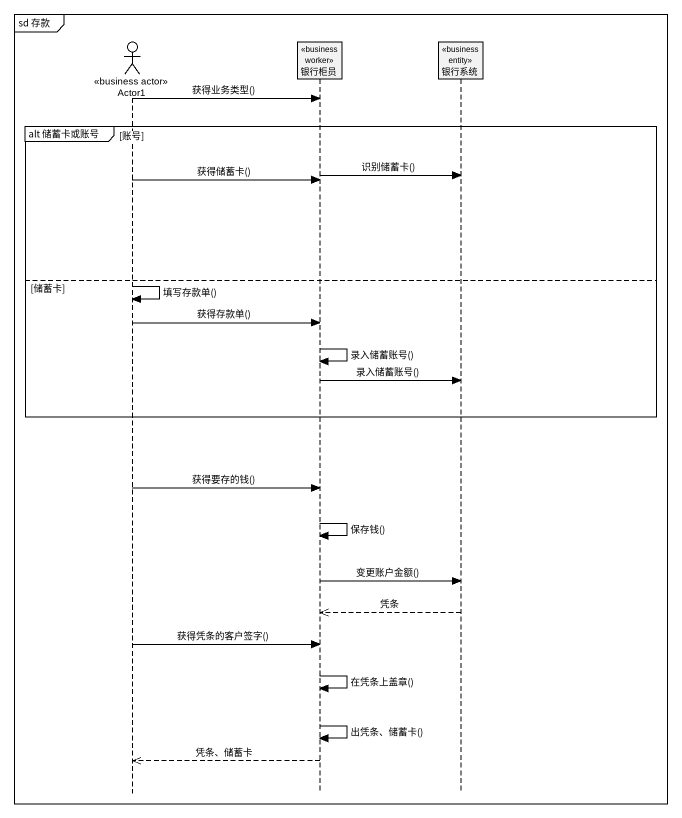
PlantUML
@startuml
mainframe sd 存款
hide footbox
actor Actor1 <<business actor>>
participant 银行柜员 <<business worker>>
participant 银行系统 <<business entity>>

Actor1 -> 银行柜员 : 获得业务类型()
group alt 储蓄卡或账号 [账号]
  银行柜员 -> 银行系统 : 识别储蓄卡()
  Actor1 -> 银行柜员 : 获得储蓄卡()
else 储蓄卡
  Actor1 -> Actor1 : 填写存款单()
  Actor1 -> 银行柜员 : 获得存款单()
  银行柜员 -> 银行柜员 : 录入储蓄账号()
  银行柜员 -> 银行系统 : 录入储蓄账号()
end
Actor1 -> 银行柜员 : 获得要存的钱()
银行柜员 -> 银行柜员 : 保存钱()
银行柜员 -> 银行系统 : 变更账户金额()
银行系统 -->> 银行柜员 : 凭条
Actor1 -> 银行柜员 : 获得凭条的客户签字()
银行柜员 -> 银行柜员 : 在凭条上盖章()
银行柜员 -> 银行柜员 : 出凭条、储蓄卡()
银行柜员 -->> Actor1 : 凭条、储蓄卡
@enduml
